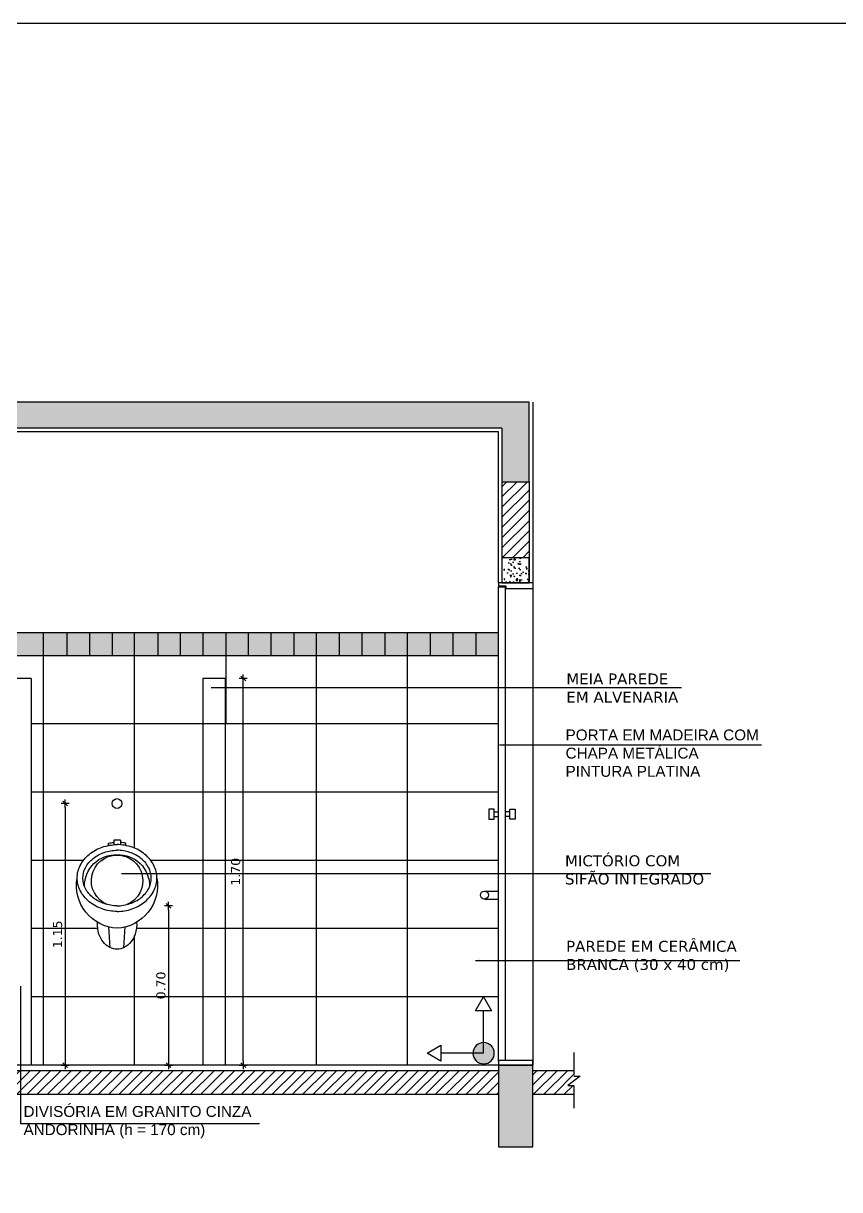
# Model space of a CAD drawing. Extents: x -36 to 357, y 137 to 237.
# Drawn here: x 18.84 to 22.43, y 209.38 to 214.51 of the extents above; entities that cross this region are included whole.
import ezdxf

# ---------------------------------------------------------------- set-up
doc = ezdxf.new("R2010")
doc.units = 0
doc.header["$LTSCALE"] = 0.01
doc.linetypes.add('HIDDEN', pattern=[9.525, 6.35, -3.175])
doc.linetypes.add('TRACEJADO_P', pattern=[0.1875, 0.125, -0.0625])
doc.layers.get('0').update_dxf_attribs({"linetype": 'CONTINUOUS'})
doc.layers.get('DEFPOINTS').update_dxf_attribs({"linetype": 'CONTINUOUS'})
for name, color, linetype in [('01', 1, 'CONTINUOUS'), ('0_HATCH', 1, 'CONTINUOUS'), ('252', 252, 'CONTINUOUS'), ('A-01', 1, 'CONTINUOUS'), ('A-HACHURAPARED', 254, 'CONTINUOUS'), ('A-SIMBO', 2, 'CONTINUOUS'), ('AR-CORTE', 1, 'CONTINUOUS'), ('AR-ESQ', 2, 'CONTINUOUS'), ('AR-ID-PIS', 1, 'CONTINUOUS'), ('ARQ-ALV-CORTE', 3, 'CONTINUOUS'), ('ARQ-CTA-1_025', 1, 'CONTINUOUS'), ('ARQ-HTC', 9, 'CONTINUOUS'), ('ARQ-SMB-1_025', 1, 'CONTINUOUS'), ('ARQ-TXT-1_025', 2, 'CONTINUOUS'), ('L_DECA', 7, 'CONTINUOUS')]:
    doc.layers.add(name, color=color, linetype=linetype)
doc.styles.add('ESC-50-A20', font='arial.ttf', dxfattribs={"height": 0.1})
doc.styles.add('FNDE Texto Cota 0025', font='verdana.ttf', dxfattribs={"height": 0.04})
doc.dimstyles.new('FNDE 1-0025', dxfattribs={"dimscale": 5, "dimtxt": 0.04, "dimasz": 0.0035, "dimexe": 0.15, "dimexo": 0.15, "dimgap": 0.0025, "dimtad": 1, "dimzin": 1, "dimdsep": 46, "dimtxsty": 'FNDE Texto Cota 0025', "dimblk": 'tic', "dimcen": 0.015, "dimdle": 0.15, "dimse1": 1, "dimse2": 1, "dimclrd": 251, "dimclre": 251, "dimclrt": 256, "dimaunit": 1, "dimadec": 3, "dimazin": 0, "dimtfac": 1, "dimtix": 1, "dimtmove": 2, "dimatfit": 3, "dimfxl": 0.15, "dimtvp": 1, "dimtolj": 1, "dimtzin": 0, "dimarcsym": 0})
pattern_1 = [(45, (-30.251627, 202.232234), (-0.02245064, 0.02245064), [])]

# ---------------------------------------------------------------- blocks, each defined once
blk = doc.blocks.new('ind-pis')
at = {"layer": 'AR-ID-PIS'}
h = blk.add_hatch(color=252, dxfattribs=at)
h.dxf.hatch_style = 1
edge = h.paths.add_edge_path()
edge.add_arc((0, 0), 0.05, 0, 360)
for q in [(-0.2, 0), (0, -0.1995)]:
    blk.add_line((0, 0), q, dxfattribs=at)
for points in [[(-0.2, 0.0371), (-0.2642, 0), (-0.2, -0.0371)], [(-0.0371, -0.1995), (0, -0.2638), (0.0371, -0.1995)]]:
    blk.add_lwpolyline(points, close=True, dxfattribs=at)
blk.add_circle((0, 0), 0.05, dxfattribs=at)
blk = doc.blocks.new('MIC05')
at = {"layer": 'L_DECA'}
for p, q in [((-3.8, 84.61), (-3.8, 85.65)), ((-1.49, 86.86), (1.49, 86.86)), ((-1.49, 86.86), (-1.49, 84.9)), ((1.49, 86.86), (1.49, 84.9)), ((3.8, 84.61), (3.8, 85.65))]:
    blk.add_line(p, q, dxfattribs=at)
at = {"layer": 'L_DECA', "color": 1}
for p, q in [((-3.01, 39.62), (-3.6, 48.91)), ((3.01, 39.62), (3.6, 48.91))]:
    blk.add_line(p, q, dxfattribs=at)
at = {"layer": 'L_DECA'}
for points in [[(0, 55.54, -0.076524), (-6.57, 56.7, -0.090005), (-12.26, 59.85, -0.104474), (-16.22, 64.79, -0.117658), (-17.53, 70.27, -0.117658), (-16.22, 75.75, -0.104474), (-12.26, 80.69, -0.090005), (-6.57, 83.84, -0.076524), (0, 85, -0.081902)], [(-3.8, 85.65, -0.025023), (-1.49, 85.91, -0.082399)], [(0, 55.54, 0.076524), (6.57, 56.7, 0.090005), (12.26, 59.85, 0.104474), (16.22, 64.79, 0.117658), (17.53, 70.27, 0.117658), (16.22, 75.75, 0.104474), (12.26, 80.69, 0.090005), (6.57, 83.84, 0.076524), (0, 85, 0.081902)], [(3.8, 85.65, 0.025023), (1.49, 85.91, 0.082399)], [(-8.61, 50.8, 0.093773), (-7.95, 45.66, 0.08804), (-6.11, 42.2, 0.105312), (-3.19, 39.77, 0.121926), (0, 38.98, 0.121926), (3.19, 39.77, 0.105312), (6.11, 42.2, 0.08804), (7.95, 45.66, 0.090578), (8.62, 50.66)]]:
    blk.add_lwpolyline(points, format="xyb", dxfattribs=at)
at = {"layer": 'L_DECA', "color": 1}
for points in [[(0, 58.04, -0.073144), (-5.62, 59.01, -0.08828), (-10.49, 61.62, -0.105218), (-13.92, 65.74, -0.121405), (-15.03, 70.27, -0.121405), (-13.92, 74.8, -0.105218), (-10.49, 78.92, -0.08828), (-5.62, 81.54, -0.073144), (0, 82.5, -0.079165)], [(0, 58.04, 0.073144), (5.62, 59.01, 0.08828), (10.49, 61.62, 0.105218), (13.92, 65.74, 0.121405), (15.03, 70.27, 0.121405), (13.92, 74.8, 0.105218), (10.49, 78.92, 0.08828), (5.62, 81.54, 0.073144), (0, 82.5, 0.079165)]]:
    blk.add_lwpolyline(points, format="xyb", dxfattribs=at)
for centre, radius, start, end in [((-0.52, 66.76), 13.79, 87.8486, 180.7459), ((0, 69.08), 11.31, 90, 247.3624), ((0.52, 66.76), 13.79, 359.2541, 92.1514), ((0, 69.08), 11.31, 292.6376, 90)]:
    blk.add_arc(centre, radius, start, end, dxfattribs=at)
at = {"layer": 'L_DECA'}
for centre, start, end in [((1, 66.98), 169.9377, 266.9661), ((-1, 66.98), 273.0339, 10.0623)]:
    blk.add_arc(centre, 18.82, start, end, dxfattribs=at)
blk = doc.blocks.new('tic')
at = {"color": 251}
for p, q in [((-1, 0), (1, 0)), ((0, -1), (0, 1))]:
    blk.add_line(p, q, dxfattribs=at)
blk.add_line((-0.6, -0.6), (0.6, 0.6))
blk = doc.blocks.new('*D417')
at = {"layer": 'ARQ-CTA-1_025', "color": 251, "lineweight": -2}
blk.add_line((19.8043, 209.95), (19.8043, 211.615), dxfattribs=at)
at = {"layer": 'DEFPOINTS', "color": 0}
for p in [(19.7267, 211.6325, -0.02), (19.8043, 211.6325), (19.7267, 209.9325, 0.0194)]:
    blk.add_point(p, dxfattribs=at)
at = {"layer": 'ARQ-CTA-1_025', "color": 251, "lineweight": -2, "xscale": 0.0175, "yscale": 0.0175, "zscale": 0.0175}
for p, rotation in [((19.8043, 211.6325), 90), ((19.8043, 209.9325), 270)]:
    blk.add_blockref('tic', p, dxfattribs=dict(at, rotation=rotation))
at = {"layer": 'ARQ-CTA-1_025', "insert": (19.771, 210.7825), "char_height": 0.04, "attachment_point": 5, "rotation": 90, "style": 'FNDE Texto Cota 0025'}
blk.add_mtext('\\A1;1.70', dxfattribs=at)
blk = doc.blocks.new('*D429')
at = {"layer": 'ARQ-CTA-1_025', "color": 251, "lineweight": -2}
blk.add_line((19.4756, 210.615), (19.4756, 209.95), dxfattribs=at)
at = {"layer": 'DEFPOINTS', "color": 0}
for p in [(19.2495, 210.6325, -0.0369), (19.2495, 209.9325, -0.0369), (19.4756, 209.9325)]:
    blk.add_point(p, dxfattribs=at)
at = {"layer": 'ARQ-CTA-1_025', "color": 251, "lineweight": -2, "xscale": 0.0175, "yscale": 0.0175, "zscale": 0.0175}
for p, rotation in [((19.4756, 210.6325), 90), ((19.4756, 209.9325), 270)]:
    blk.add_blockref('tic', p, dxfattribs=dict(at, rotation=rotation))
at = {"layer": 'ARQ-CTA-1_025', "insert": (19.4423, 210.2825), "char_height": 0.04, "attachment_point": 5, "rotation": 90, "style": 'FNDE Texto Cota 0025'}
blk.add_mtext('\\A1;0.70', dxfattribs=at)
blk = doc.blocks.new('*D430')
at = {"layer": 'ARQ-CTA-1_025', "color": 251, "lineweight": -2}
blk.add_line((19.021, 211.065), (19.021, 209.95), dxfattribs=at)
at = {"layer": 'DEFPOINTS', "color": 0}
for p in [(19.2495, 211.0825, -0.0369), (19.021, 209.9325), (19.2495, 209.9325, -0.0369)]:
    blk.add_point(p, dxfattribs=at)
at = {"layer": 'ARQ-CTA-1_025', "color": 251, "lineweight": -2, "xscale": 0.0175, "yscale": 0.0175, "zscale": 0.0175}
for p, rotation in [((19.021, 211.0825), 90), ((19.021, 209.9325), 270)]:
    blk.add_blockref('tic', p, dxfattribs=dict(at, rotation=rotation))
at = {"layer": 'ARQ-CTA-1_025', "insert": (18.988, 210.5075), "char_height": 0.04, "attachment_point": 5, "rotation": 90, "style": 'FNDE Texto Cota 0025'}
blk.add_mtext('\\A1;1.15', dxfattribs=at)

msp = doc.modelspace()

# ---------------------------------------------------------------- hatches: boundary and pattern name
at = {"layer": '01'}
h = msp.add_hatch(dxfattribs=at)
h.set_pattern_fill('ANSI31', color=251, scale=0.01)
h.set_pattern_definition(pattern_1)
h.paths.add_polyline_path([(20.9417, 212.4975), (21.0617, 212.4975), (21.0617, 212.1625), (20.9417, 212.1625)])
h = msp.add_hatch(dxfattribs=at)
h.set_pattern_fill('ANSI31', color=251, scale=0.01)
h.set_pattern_definition(pattern_1)
h.paths.add_polyline_path([(16.4767, 209.9075), (20.9267, 209.9075), (20.9267, 209.8027), (16.4767, 209.8027)])
h = msp.add_hatch(dxfattribs=at)
h.set_pattern_fill('ANSI31', color=251, scale=0.01)
h.set_pattern_definition([(45, (-73.28248, 221.632647), (-0.02245064, 0.02245064), [])])
h.paths.add_polyline_path([(21.0767, 209.9077), (21.2582, 209.9077), (21.2582, 209.884), (21.2857, 209.884), (21.2306, 209.843), (21.2582, 209.843), (21.2582, 209.8027), (21.0767, 209.8027)])
at = {"layer": '0_HATCH'}
msp.add_hatch(color=160, dxfattribs=at).paths.add_polyline_path([(16.4767, 211.8325), (20.9267, 211.8325), (20.9267, 211.7325), (16.4767, 211.7325)])
at = {"layer": 'ARQ-HTC'}
h = msp.add_hatch(dxfattribs=at)
h.set_pattern_fill('AR-CONC', color=251, scale=0.001, style=0)
h.set_pattern_definition([(50, (3.39174, -10.4977), (0.18218467, -0.01593909), [0.01905, -0.20955]), (355, (3.39174, -10.4977), (-0.03524342, 0.19105685), [0.01524, -0.16764058]), (100.451445, (3.40692, -10.49903), (0.14694125, 0.17511775), [0.01619001, -0.17809024]), (46.1842, (3.39174, -10.4469), (0.27107904, -0.04204233), [0.028575, -0.314325]), (96.63556, (3.41433, -10.4504), (0.23740413, 0.24742612), [0.02428502, -0.2671356]), (351.18415, (3.39174, -10.4469), (0.23740413, 0.24742612), [0.02285997, -0.25145973]), (21, (3.41714, -10.4596), (0.15161439, -0.1022652), [0.01905, -0.20955]), (326, (3.41714, -10.4596), (0.06180203, 0.18418797), [0.01524, -0.16764]), (71.451445, (3.42977, -10.46813), (0.21341642, 0.08192277), [0.01619001, -0.17808994]), (37.5, (3.39174, -10.497704), (0.003088603, 0.084555039), [0, -0.165608, 0, -0.17018, 0, -0.168275]), (7.5, (3.39174, -10.4977), (0.066819663, 0.100180575), [0, -0.097028, 0, -0.161798, 0, -0.064135]), (327.5, (3.3351, -10.497704), (0.135590595, -0.005728744), [0, -0.0635, 0, -0.19812, 0, -0.26289]), (317.5, (3.3097, -10.4977), (0.14812918, 0.02542649), [0, -0.08255, 0, -0.131572, 0, -0.18669])])
h.paths.add_polyline_path([(16.3417, 212.8475), (21.0617, 212.8475), (21.0617, 212.4975), (20.9417, 212.4975), (20.9417, 212.7325), (16.4617, 212.7325), (16.4617, 212.4975), (16.3417, 212.4975)])
h = msp.add_hatch(dxfattribs=at)
h.set_pattern_fill('AR-CONC', color=251, scale=0.0003, style=0)
h.set_pattern_definition([(50, (12.7791, 212.04902), (0.0546554, -0.00478173), [0.005715, -0.062865]), (355, (12.7791, 212.04902), (-0.01057285, 0.057317), [0.004572, -0.050292]), (100.451, (12.783654, 212.04862), (0.04408275, 0.052535), [0.004857, -0.053427]), (46.1842, (12.7791, 212.06426), (0.0813237, -0.0126127), [0.0085725, -0.0942975]), (96.6356, (12.78588, 212.06321), (0.0712213, 0.0742277), [0.0072855, -0.0801405]), (351.184, (12.7791, 212.06426), (0.0712214, 0.0742275), [0.006858, -0.075438]), (21, (12.78672, 212.06045), (0.04548446, -0.03067966), [0.005715, -0.062865]), (326, (12.78672, 212.06045), (0.0185406, 0.0552564), [0.004572, -0.050292]), (71.4514, (12.79051, 212.057894), (0.06402495, 0.02457686), [0.004857, -0.053427]), (37.5, (12.7791, 212.04902), (0.00092658, 0.02536651), [0, -0.0496824, 0, -0.051054, 0, -0.0504825]), (7.5, (12.7791, 212.04902), (0.0200459, 0.03005417), [0, -0.0291084, 0, -0.0485394, 0, -0.0192405]), (327.5, (12.762107, 212.04902), (0.04067718, -0.001718623), [0, -0.01905, 0, -0.059436, 0, -0.078867]), (317.5, (12.754487, 212.04902), (0.04443875, 0.00762795), [0, -0.024765, 0, -0.0394716, 0, -0.056007])])
h.paths.add_polyline_path([(21.0617, 212.1625), (20.9512, 212.1625), (20.9512, 212.0525), (21.0617, 212.0525)])
h = msp.add_hatch(dxfattribs=at)
h.set_pattern_fill('AR-CONC', color=251, scale=0.001, style=0)
h.set_pattern_definition([(50, (-30.25163, 202.23223), (0.18218467, -0.0159391), [0.01905, -0.20955]), (355, (-30.25163, 202.23223), (-0.0352434, 0.19105685), [0.01524, -0.1676406]), (100.45144, (-30.23645, 202.2309), (0.14694125, 0.17511775), [0.01619, -0.17809024]), (46.1842, (-30.25163, 202.28303), (0.271079, -0.0420423), [0.028575, -0.314325]), (96.63556, (-30.22904, 202.27953), (0.2374041, 0.2474261), [0.024285, -0.2671356]), (351.18415, (-30.25163, 202.28303), (0.2374041, 0.2474261), [0.02286, -0.2514597]), (21, (-30.22623, 202.27033), (0.1516144, -0.1022652), [0.01905, -0.20955]), (326, (-30.22623, 202.27033), (0.061802, 0.18418797), [0.01524, -0.16764]), (71.45144, (-30.2136, 202.26181), (0.2134164, 0.08192277), [0.01619, -0.17808994]), (37.5, (-30.25163, 202.232234), (0.0030886, 0.08455504), [0, -0.165608, 0, -0.17018, 0, -0.168275]), (7.5, (-30.25163, 202.23223), (0.06681966, 0.10018057), [0, -0.097028, 0, -0.161798, 0, -0.064135]), (327.5, (-30.30827, 202.232234), (0.135590595, -0.00572874), [0, -0.0635, 0, -0.19812, 0, -0.26289]), (317.5, (-30.33367, 202.23223), (0.14812918, 0.0254265), [0, -0.08255, 0, -0.131572, 0, -0.18669])])
h.paths.add_polyline_path([(16.3267, 209.9325), (16.4767, 209.9325), (16.4767, 209.5725), (16.3267, 209.5725)])
h.paths.add_polyline_path([(20.9267, 209.9325), (21.0767, 209.9325), (21.0767, 209.5725), (20.9267, 209.5725)])

# ---------------------------------------------------------------- linework, layer by layer
msp.add_lwpolyline([(3.3817, 214.513), (33.039, 214.513), (33.039, 195.3903), (3.3817, 195.3903)], close=True)
msp.add_circle((19.2495, 211.0825, -0.0369), 0.0215)
at = {"layer": '01'}
for p, q in [((21.0767, 212.8478, -0.0374), (21.0767, 209.9325)), ((20.9267, 212.7175, 0.0029), (16.4767, 212.7175, 0.0398)), ((20.9267, 212.0525, -2.4966), (20.9267, 212.7175, 1.1784))]:
    msp.add_line(p, q, dxfattribs=at)
at = {"layer": '01', "color": 251}
msp.add_line((19.7285, 211.4325, 2.2615), (19.7285, 211.8325, 2.2615), dxfattribs=at)
at = {"layer": '252', "color": 251}
for p, q in [((20.9267, 211.8325), (16.4767, 211.8325)), ((18.9267, 209.9325, 0.0194), (18.9267, 211.8325, -2.2537)), ((19.0303, 211.7325, 6.7767), (19.0303, 211.8325, 6.7767)), ((19.1303, 211.7325, 6.7767), (19.1303, 211.8325, 6.7767)), ((19.2294, 211.7325, 4.5191), (19.2294, 211.8325, 4.5191)), ((19.3267, 210.8862, -1.1216), (19.3267, 211.8325, -2.2537)), ((19.4294, 211.7325, 4.5191), (19.4294, 211.8325, 4.5191)), ((19.5285, 211.7325, 2.2615), (19.5285, 211.8325, 2.2615)), ((19.6285, 211.7325, 2.2615), (19.6285, 211.8325, 2.2615)), ((19.8276, 211.7314, 0.0039), (19.8276, 211.8325, 0.0039)), ((19.9276, 211.7314, 0.0039), (19.9276, 211.8325, 0.0039)), ((20.0276, 211.7314, 0.0039), (20.0276, 211.8325, 0.0039)), ((20.1267, 209.9325, 0.0194), (20.1267, 211.8325, -2.2537)), ((20.2276, 211.7314, 0.0039), (20.2276, 211.8314, 0.0039)), ((20.3276, 211.7314, 0.0039), (20.3276, 211.8314, 0.0039)), ((20.4276, 211.7314, 0.0039), (20.4276, 211.8314, 0.0039)), ((20.5267, 209.9325, 0.0194), (20.5267, 211.8325, -2.2537)), ((20.6276, 211.7314, 0.0039), (20.6276, 211.8314, 0.0039)), ((20.7276, 211.7314, 0.0039), (20.7276, 211.8314, 0.0039)), ((20.8276, 211.7314, 0.0039), (20.8276, 211.8314, 0.0039)), ((20.9267, 211.7325), (16.4767, 211.7325)), ((19.7285, 211.7325, 2.2615), (19.7264, 211.7325, 2.2615)), ((19.6264, 211.4325, -0.042), (18.8719, 211.4325, -0.0319)), ((20.9267, 211.4325, -0.0593), (19.6264, 211.4325, -0.042)), ((19.6264, 211.1325, -0.042), (18.8719, 211.1325, -0.0319)), ((20.9267, 211.1325, -0.0593), (19.6264, 211.1325, -0.042)), ((19.1015, 210.8325, -0.035), (18.8719, 210.8325, -0.0319)), ((19.6264, 210.8325, -0.042), (19.3975, 210.8325, -0.0389)), ((20.9267, 210.8325, -0.0593), (19.6264, 210.8325, -0.042)), ((19.1644, 210.5325, -0.0358), (18.8719, 210.5325, -0.0319)), ((19.6264, 210.5325, -0.042), (19.3345, 210.5325, -0.0381)), ((20.9267, 210.5325, -0.0593), (19.6264, 210.5325, -0.042)), ((19.3267, 209.9325, 0.0194), (19.3267, 210.5023, -0.6623)), ((19.6264, 210.2325, -0.042), (18.8719, 210.2325, -0.0319)), ((20.9267, 210.2325, -0.0593), (19.6264, 210.2325, -0.042))]:
    msp.add_line(p, q, dxfattribs=at)
at = {"layer": 'A-HACHURAPARED', "color": 2, "linetype": 'HIDDEN', "ltscale": 30}
for q in [(18.6423, 211.6325, -0.02), (18.8719, 209.9325, -0.02)]:
    msp.add_line((18.8719, 211.6325, -0.02), q, dxfattribs=at)
at = {"layer": 'A-SIMBO', "color": 2, "linetype": 'TRACEJADO_P', "elevation": -0.1233}
msp.add_lwpolyline([(21.2582, 209.9885), (21.2582, 209.884), (21.2857, 209.884), (21.2306, 209.843), (21.2582, 209.843), (21.2582, 209.6901)], dxfattribs=at)
at = {"layer": 'AR-CORTE'}
for p, q in [((20.8642, 210.6975, -0.02), (20.9267, 210.6975, -0.02)), ((20.8642, 210.6625, -0.02), (20.9267, 210.6625, -0.02))]:
    msp.add_line(p, q, dxfattribs=at)
at = {"layer": 'AR-CORTE', "color": 2}
msp.add_line((20.9267, 209.9325, -0.0593), (16.4802, 209.9325), dxfattribs=at)
at = {"layer": 'AR-CORTE'}
msp.add_circle((20.8642, 210.68, -0.02), 0.0175, dxfattribs=at)
at = {"layer": 'AR-ESQ', "color": 2}
for p, q in [((20.9267, 212.0525, -2.4966), (20.9267, 212.0375, -2.4966)), ((20.9587, 212.0375, -2.4966), (20.9267, 212.0375, -2.4966)), ((20.9267, 212.0355, -2.4966), (20.9567, 212.0355, -2.4966)), ((20.9267, 209.9487), (20.9267, 212.0355, -2.4966)), ((20.9567, 209.9525), (20.9567, 212.0355, -2.4966)), ((20.9587, 212.0375, -2.4966), (20.9587, 212.0275, -2.4966)), ((20.9587, 212.0275, -2.4966), (21.0767, 212.0275, -2.4966)), ((21.0767, 212.0525, -2.4966), (21.0767, 212.0275, -2.4966))]:
    msp.add_line(p, q, dxfattribs=at)
at = {"layer": 'AR-ESQ'}
msp.add_line((21.0767, 212.0525, -2.4966), (20.9267, 212.0525, -2.4966), dxfattribs=at)
at = {"layer": 'AR-ESQ', "color": 1}
for p, q in [((20.9076, 211.0458), (20.9267, 211.0458)), ((20.9758, 211.0458), (20.9567, 211.0458)), ((20.9076, 211.0258), (20.9267, 211.0258)), ((20.9758, 211.0258), (20.9567, 211.0258))]:
    msp.add_line(p, q, dxfattribs=at)
for points in [[(20.9076, 211.058), (20.8834, 211.058), (20.8834, 211.0142), (20.9076, 211.0142)], [(20.9758, 211.058), (21, 211.058), (21, 211.0142), (20.9758, 211.0142)]]:
    msp.add_lwpolyline(points, close=True, dxfattribs=at)
at = {"layer": 'AR-ESQ', "color": 2}
msp.add_lwpolyline([(20.9267, 209.9325), (21.0767, 209.9325), (21.0767, 209.9525), (20.9267, 209.9525)], close=True, dxfattribs=at)
at = {"layer": 'ARQ-ALV-CORTE'}
for p, q in [((21.0617, 212.4975, -1.0698), (21.0617, 212.8475, -1.0698)), ((20.9417, 212.7325, 0.0027), (16.4617, 212.7325, 0.0399)), ((20.9417, 212.7325, -1.0698), (20.9417, 212.4975, -1.0698)), ((20.9417, 212.4975, -1.0698), (20.9417, 212.0525, -3.1565)), ((20.9417, 212.4975, -0.0374), (21.0617, 212.4975, -1.0698)), ((21.0617, 212.4975, -1.0698), (21.0617, 212.0525, -3.1565)), ((19.6264, 211.6325, -0.02), (19.6264, 209.9325, -0.02)), ((19.7264, 211.6325, -0.02), (19.6264, 211.6325, -0.02)), ((19.7267, 209.9325, 0.0194), (19.7264, 211.6325, -0.0178)), ((20.9267, 209.9075), (16.4767, 209.9075)), ((21.2582, 209.9077), (21.0767, 209.9077)), ((20.9267, 209.8027), (16.4767, 209.8027)), ((21.2582, 209.8027), (21.0767, 209.8027))]:
    msp.add_line(p, q, dxfattribs=at)
at = {"layer": 'ARQ-ALV-CORTE', "elevation": -0.0374}
msp.add_lwpolyline([(21.0617, 212.8475), (16.3417, 212.8475)], dxfattribs=at)
at = {"layer": 'ARQ-ALV-CORTE'}
for points in [[(20.9417, 212.0525), (21.0617, 212.0525), (21.0617, 212.1625), (20.9417, 212.1625)], [(21.0767, 209.9325), (20.9267, 209.9325), (20.9267, 209.5725), (21.0767, 209.5725)]]:
    msp.add_lwpolyline(points, close=True, dxfattribs=at)

# ---------------------------------------------------------------- block references
at = {"layer": 'A-01', "xscale": -0.01, "yscale": 0.01, "zscale": 0.01}
msp.add_blockref('MIC05', (19.2495, 210.0521, -0.0369), dxfattribs=at)
at = {"layer": 'AR-ID-PIS', "xscale": -0.937324063921778, "yscale": 0.937324063921778, "zscale": 0.937324063921778, "rotation": 180}
msp.add_blockref('ind-pis', (20.8607, 209.9847, 0.042), dxfattribs=at)

# ---------------------------------------------------------------- texts
at = {"layer": 'ARQ-TXT-1_025', "char_height": 0.048, "attachment_point": 1, "style": 'ESC-50-A20'}
for s, width, insert in [('{\\fVerdana|b0|i0|c0|p34;MEIA PAREDE EM ALVENARIA}', 0.539117, (21.2243, 211.6544, -0.1359)), ('{\\fVerdana|b0|i0|c0|p34;MICTÓRIO COM SIFÃO INTEGRADO}', 0.716217, (21.2187, 210.8548, 3.6257)), ('{\\fVerdana|b0|i0|c0|p34;PAREDE EM CERÂMICA\\PBRANCA (30 x 40 cm)}', 0.803266, (21.2235, 210.4788, 3.6102))]:
    msp.add_mtext_dynamic_manual_height_columns(s, width=width, gutter_width=0.5, heights=[0], dxfattribs=dict(at, insert=insert))
for s, insert, width in [('PORTA EM MADEIRA COM CHAPA METÁLICA PINTURA PLATINA', (21.2212, 211.4081, -0.0986), 0.854385), ('DIVISÓRIA EM GRANITO CINZA ANDORINHA (h = 170 cm)', (18.8381, 209.7526), 1.1025)]:
    msp.add_mtext(s, dxfattribs=dict(at, insert=insert, width=width))

# ---------------------------------------------------------------- dimensions: what is measured, and where the dimension line sits
at = {"layer": 'ARQ-CTA-1_025'}
for base, p1, p2, picture, middle in [((19.8043, 211.6325), (19.7267, 209.9325, 0.0194), (19.7267, 211.6325, -0.02), '*D417', (19.771, 210.7825)), ((19.021, 209.9325), (19.2495, 211.0825, -0.0369), (19.2495, 209.9325, -0.0369), '*D430', (18.988, 210.5075)), ((19.4756, 209.9325), (19.2495, 210.6325, -0.0369), (19.2495, 209.9325, -0.0369), '*D429', (19.4423, 210.2825))]:
    dim = msp.add_linear_dim(base=base, p1=p1, p2=p2, angle=90, dimstyle='FNDE 1-0025', dxfattribs=at)
    dim.commit()
    dim.dimension.update_dxf_attribs({"geometry": picture, "text_midpoint": middle})

# ---------------------------------------------------------------- leaders
at = {"layer": '01', "color": 3, "ltscale": 10}
for points in [[(19.6625, 211.5924, -0.1359), (21.7304, 211.5924, -0.1359)], [(20.9302, 211.3409, -0.1359), (22.0821, 211.3409, -0.1359)], [(18.825, 210.2801, 0), (18.825, 209.6758, 0), (19.8753, 209.6758, 0)]]:
    msp.add_leader(points, dimstyle='FNDE 1-0025', override={"dimtad": 0, "dimlfac": 100, "dimclrd": 252, "dimclre": 252}, dxfattribs=at)
at = {"layer": 'ARQ-SMB-1_025', "ltscale": 10}
for points in [[(19.2684, 210.7752, 3.5664), (21.8593, 210.7752, 3.5664)], [(20.8255, 210.3924, 3.5664), (21.987, 210.3924, 3.5664)]]:
    msp.add_leader(points, dimstyle='FNDE 1-0025', override={"dimlfac": 100, "dimclrd": 252, "dimclre": 252}, dxfattribs=at)

doc.saveas('drawing.dxf')
